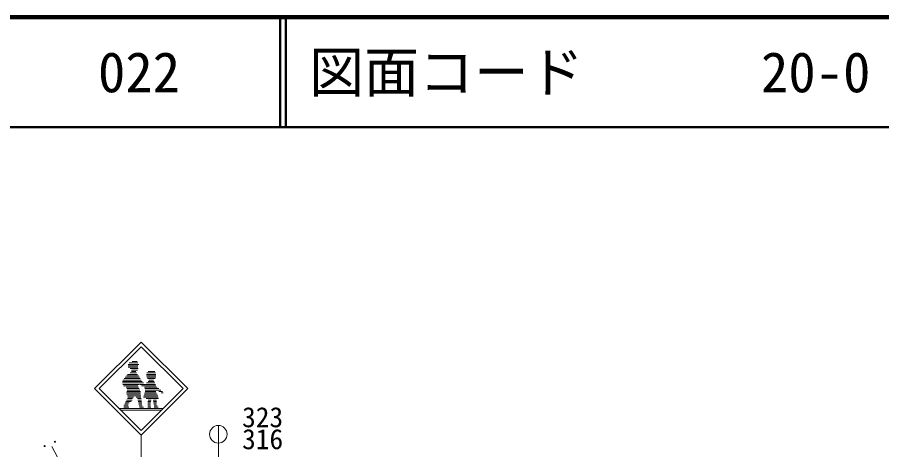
# Model space of a CAD drawing. Units: millimetres, scale not verified. Extents: x 40000 to 680000, y 20000 to 380000.
# Drawn here: x 93795 to 172520, y 340601 to 380000 of the extents above; entities that cross this region are included whole.
import ezdxf
from ezdxf.enums import TextEntityAlignment as Align

# ---------------------------------------------------------------- set-up
doc = ezdxf.new("R2010")
doc.units = ezdxf.units.MM
doc.header["$LTSCALE"] = 1000
for name, color, linetype, lineweight in [('M-BGD', 7, 'Continuous', 13), ('M-STR-STRC', 7, 'Continuous', 13), ('M-TTL', 2, 'Continuous', 140), ('M-TTL-LINE', 7, 'Continuous', 50)]:
    doc.layers.add(name, color=color, linetype=linetype, lineweight=lineweight)
doc.layers.add('M-TTL-TXT', color=7, linetype='Continuous')
doc.styles.add('ＭＳ ゴシック', font='')
doc.styles.get('ＭＳ ゴシック').set_extended_font_data('MS Gothic')

msp = doc.modelspace()

# ---------------------------------------------------------------- linework, layer by layer
at = {"layer": 'M-BGD'}
msp.add_line((116622, 303699), (96941, 340893), dxfattribs=at)
for centre in [(96284, 340930), (97221, 341326)]:
    msp.add_circle(centre, 50, dxfattribs=at)
at = {"layer": 'M-STR-STRC'}
for p, q in [((100838, 346166), (105080, 350409)), ((105080, 350409), (109323, 346166)), ((105080, 349984), (101262, 346166)), ((108899, 346166), (105080, 349984)), ((104780, 348248), (103879, 348248)), ((104781, 348118), (103903, 348118)), ((104850, 348378), (103904, 348378)), ((104760, 348508), (103997, 348508)), ((104789, 347988), (104086, 347988)), ((104708, 348638), (104252, 348638)), ((104912, 347208), (103634, 347208)), ((104826, 347338), (103750, 347338)), ((104740, 347468), (103845, 347468)), ((104637, 347598), (104064, 347598)), ((104599, 347728), (104196, 347728)), ((104740, 347858), (104201, 347858)), ((106418, 347338), (105572, 347338)), ((106421, 347468), (105575, 347468)), ((106416, 347208), (105589, 347208)), ((106391, 347598), (105605, 347598)), ((106326, 347728), (105705, 347728)), ((105281, 346688), (103390, 346688)), ((105172, 346818), (103392, 346818)), ((104887, 346558), (103402, 346558)), ((105085, 346948), (103413, 346948)), ((104774, 346428), (103456, 346428)), ((104997, 347078), (103517, 347078)), ((106376, 346558), (104960, 346558)), ((106416, 346428), (105104, 346428)), ((106326, 346688), (105557, 346688)), ((106359, 347078), (105647, 347078)), ((106249, 346818), (105724, 346818)), ((106210, 346948), (105762, 346948)), ((105080, 341923), (100838, 346166)), ((101262, 346166), (105080, 342348)), ((104835, 346298), (103725, 346298)), ((105017, 345778), (103756, 345778)), ((105008, 345908), (103764, 345908)), ((104909, 346168), (103781, 346168)), ((105027, 345648), (103782, 345648)), ((104962, 346038), (103787, 346038)), ((109323, 346166), (105080, 341923)), ((105080, 342348), (108899, 346166)), ((106537, 345648), (105362, 345648)), ((106519, 346298), (105385, 346298)), ((106443, 345778), (105403, 345778)), ((106672, 346168), (105419, 346168)), ((106880, 346038), (105436, 346038)), ((106412, 345908), (105444, 345908)), ((107020, 345908), (106674, 345908)), ((107076, 345778), (106888, 345778)), ((103971, 344868), (103606, 344868)), ((104159, 344998), (103671, 344998)), ((104255, 345128), (103748, 345128)), ((104297, 345258), (103822, 345258)), ((104504, 345518), (103827, 345518)), ((104369, 345388), (103848, 345388)), ((105040, 345518), (104523, 345518)), ((105059, 345388), (104623, 345388)), ((105077, 345258), (104741, 345258)), ((105096, 345128), (104782, 345128)), ((105114, 344998), (104799, 344998)), ((105130, 344868), (104820, 344868)), ((106636, 345388), (105292, 345388)), ((106598, 345518), (105323, 345518)), ((106644, 345258), (105532, 345258)), ((105934, 344868), (105691, 344868)), ((105964, 344998), (105699, 344998)), ((105995, 345128), (105707, 345128)), ((106463, 345128), (106183, 345128)), ((106467, 344998), (106197, 344998)), ((106472, 344868), (106215, 344868)), ((103080, 344348), (107080, 344348)), ((103210, 344218), (106950, 344218)), ((103949, 344478), (103506, 344478)), ((103893, 344608), (103508, 344608)), ((103896, 344738), (103555, 344738)), ((105146, 344738), (104867, 344738)), ((105163, 344608), (104905, 344608)), ((105303, 344478), (104916, 344478)), ((105957, 344478), (105672, 344478)), ((105914, 344608), (105673, 344608)), ((105923, 344738), (105682, 344738)), ((106480, 344738), (106234, 344738)), ((106541, 344608), (106253, 344608)), ((106635, 344478), (106271, 344478)), ((112106, 342811), (112106, 338811)), ((105080, 338923), (105080, 341923))]:
    msp.add_line(p, q, dxfattribs=at)
msp.add_circle((112106, 342011), 800, dxfattribs=at)
at = {"layer": 'M-TTL'}
msp.add_line((680000, 380000), (40000, 380000), dxfattribs=at)
at = {"layer": 'M-TTL-LINE'}
for p, q in [((117750, 380000), (117750, 370000)), ((118250, 380000), (118250, 370000)), ((40000, 370000), (680000, 370000))]:
    msp.add_line(p, q, dxfattribs=at)

# ---------------------------------------------------------------- texts
at = {"layer": 'M-STR-STRC', "style": 'ＭＳ ゴシック'}
for s, p in [('323', (114267, 342100)), ('316', (114267, 340100))]:
    msp.add_text(s, height=1833, dxfattribs=at).set_placement(p, align=Align.BOTTOM_LEFT)
at = {"layer": 'M-TTL-TXT', "style": 'ＭＳ ゴシック'}
for s, p in [('図面コード', (120380, 375000)), ('022', (101142, 375000)), ('022', (101142, 375000)), ('022', (101142, 375000)), ('022', (101142, 375000)), ('20-0', (161521, 375000)), ('20-0', (161521, 375000)), ('20-0', (161521, 375000)), ('20-0', (161521, 375000))]:
    msp.add_text(s, height=3666, dxfattribs=at).set_placement(p, align=Align.MIDDLE_LEFT)

doc.saveas('drawing.dxf')
